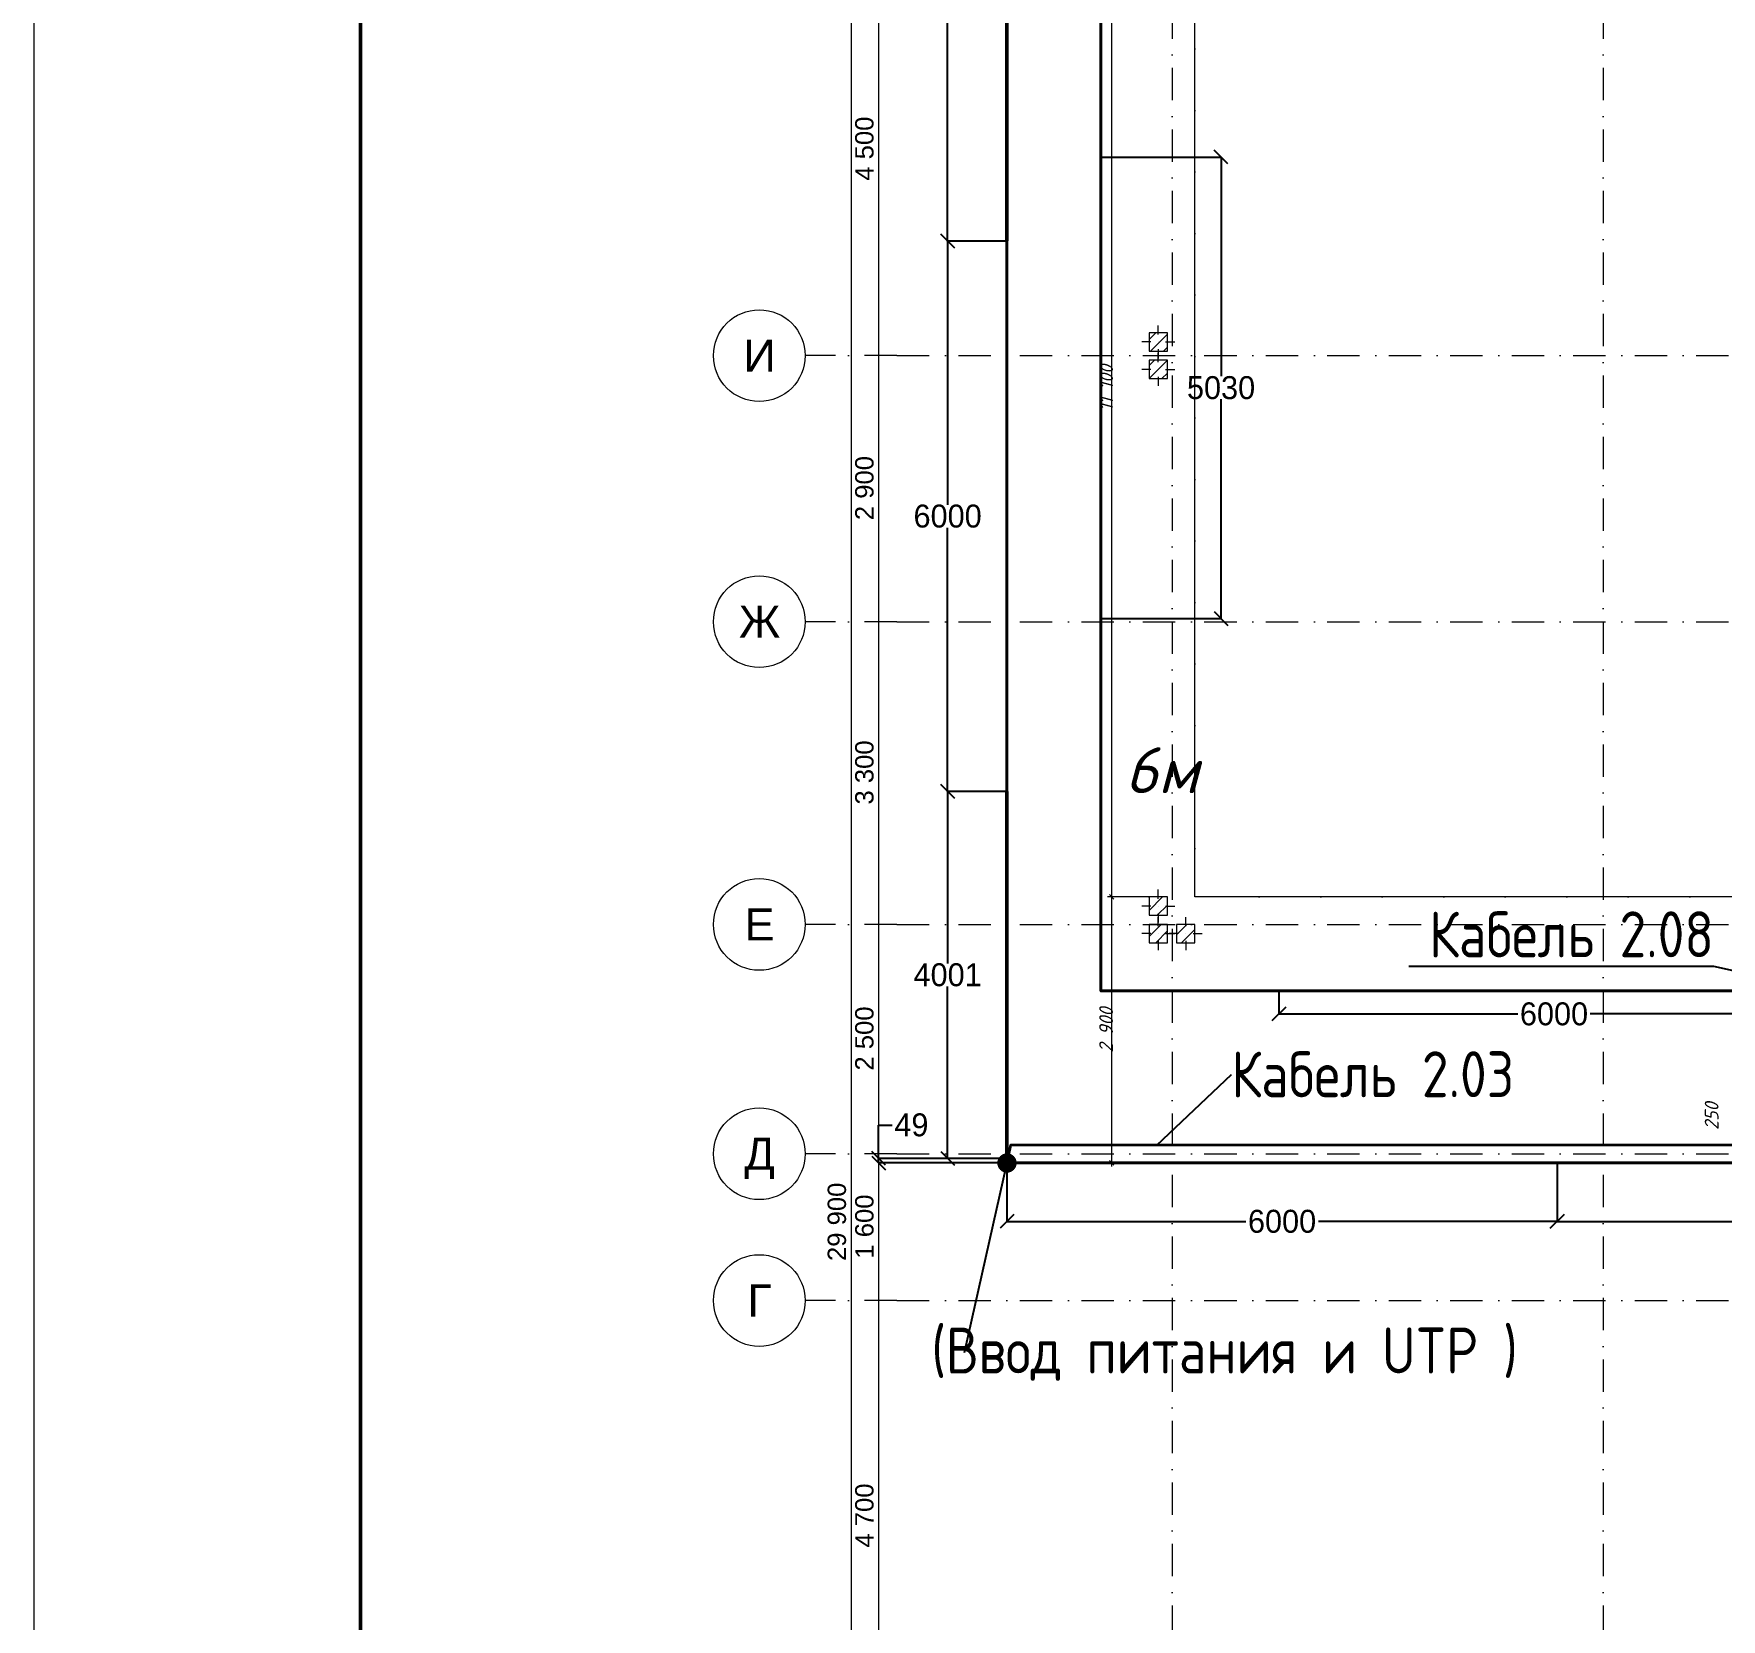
# Model space of a CAD drawing. Header units: millimetres. Extents: x 1499747 to 4230374, y -28481 to 441852.
# Drawn here: x 2419567 to 2437966, y 245099 to 262382 of the extents above; entities that cross this region are included whole.
import ezdxf
from ezdxf import colors
from ezdxf.entities.mleader import LeaderData, LeaderLine
from ezdxf.enums import TextEntityAlignment as Align
from ezdxf.math import Vec2, Vec3
from ezdxf.xclip import XClip

# ---------------------------------------------------------------- set-up
doc = ezdxf.new("R2010")
doc.units = ezdxf.units.MM
doc.header["$MEASUREMENT"] = 0
doc.header["$XCLIPFRAME"] = 0
doc.set_wipeout_variables(frame=1)
for name, pattern in [('Dot & Dashed', [670.277762, 352.777767, -176.388884, 0, -141.111112]), ('Wipeout_Contour', [1000, 0, -1000]), ('Штрихпунктирная', [670.277762, 352.777767, -176.388884, 0, -141.111112])]:
    doc.linetypes.add(name, pattern=pattern)
for name, color, linetype in [('0_ANNOT_Dimensions', 7, 'Continuous'), ('13 этаж_25_Конструктив - Колонны', 7, 'Continuous'), ('Чертеж и Рисунок', 7, 'Continuous')]:
    doc.layers.add(name, color=color, linetype=linetype)
for name, color, linetype, lineweight in [('13 этаж_25_Конструктив - Колонны_Ном._пера__167_Ном._пера__251', 251, 'Continuous', 18), ('13 этаж_25_Конструктив - Колонны_Ном._пера__20_Ном._пера__1', 1, 'Continuous', 18), ('13 этаж_25_Конструктив - Колонны_Ном._пера__28_Ном._пера__12', 12, 'Continuous', 18), ('13 этаж_25_Конструктив - Колонны_Ном._пера__7', 7, 'Continuous', 18), ('13 этаж_25_Парапет_Ном._пера__20_Ном._пера__1', 1, 'Continuous', 18), ('13 этаж_25_Размер - ГКЛ перегородки_Ном._пера__1_Ном._пера__7', 7, 'Continuous', 18), ('13 этаж_25_Размер - Осевые Размеры_Ном._пера__1_Ном._пера__7', 7, 'Continuous', 18), ('13 этаж_25_Элемент Модели - Оси_Ном._пера__2_Ном._пера__8', 8, 'Continuous', 18), ('FTP Cable', 130, 'Continuous', 30), ('Кабель 2x4mm', 200, 'Continuous', 30), ('Кабель 2х6 mm', 150, 'Continuous', 30), ('ТП', 250, 'Continuous', 30)]:
    doc.layers.add(name, color=color, linetype=linetype, lineweight=lineweight)
doc.styles.add('ISOCPEUR_4', font='isocpeur.ttf', dxfattribs={"width": 0.85, "height": 250})
doc.styles.add('СГЕНЕРИР_СТИЛЬ_1', font='')
doc.styles.add('СГЕНЕРИР_СТИЛЬ_2', font='arial.ttf')
doc.styles.add('СПДС', font='isocpeur.ttf', dxfattribs={"width": 0.9})
doc.styles.add('Текст', font='isocpeui.ttf')
doc.styles.get('СГЕНЕРИР_СТИЛЬ_1').set_extended_font_data('GOST Common', italic=True)
doc.dimstyles.get("Standard").update_dxf_attribs({"dimtxt": 0.18, "dimasz": 0.18, "dimexe": 0.18, "dimexo": 0.0625, "dimgap": 0.09, "dimtad": 0, "dimtih": 1, "dimtoh": 1, "dimdec": 4, "dimzin": 0, "dimdsep": 46, "dimtxsty": 'Standard', "dimcen": 0.09, "dimadec": 0, "dimazin": 0, "dimtfac": 1, "dimtdec": 4, "dimtofl": 0, "dimtmove": 0, "dimatfit": 3, "dimfxl": 1, "dimtolj": 1, "dimtzin": 0, "dimarcsym": 0})
pattern_1 = [(45, (1162404.69, 34264.05), (-70.7107, 70.7107), [])]

# ---------------------------------------------------------------- blocks, each defined once
blk = doc.blocks.new('Чертеж_4_25', base_point=(1186000, 29700))
at = {"layer": '13 этаж_25_Парапет_Ном._пера__20_Ном._пера__1', "color": 9, "linetype": 'Continuous', "true_color": 0xc7c8ca}
for p, q in [((1160605, 31664), (1160605, 47714)), ((1162655, 34564), (1162655, 45664)), ((1171930, 34564), (1162655, 34564)), ((1171930, 31664), (1160605, 31664))]:
    blk.add_line(p, q, dxfattribs=at)
at = {"layer": '13 этаж_25_Парапет_Ном._пера__20_Ном._пера__1', "color": 9, "linetype": 'Dot & Dashed', "true_color": 0xc7c8ca}
for p, q in [((1162655, 34564), (1162655, 45664)), ((1171930, 34564), (1162655, 34564))]:
    blk.add_line(p, q, dxfattribs=at)
at = {"layer": '13 этаж_25_Размер - ГКЛ перегородки_Ном._пера__1_Ном._пера__7', "color": 9, "linetype": 'Continuous', "true_color": 0xc7c8ca}
for p, q in [((1161747, 34564), (1161747, 45664)), ((1161747, 34564), (1161747, 45664)), ((1161722, 34589), (1161772, 34539)), ((1161722, 34589), (1161772, 34539)), ((1161747, 31664), (1161747, 34564)), ((1168606, 34564), (1162955, 34564)), ((1161794, 31664), (1160905, 31664)), ((1161722, 31689), (1161772, 31639)), ((1161747, 31627), (1161747, 31664))]:
    blk.add_line(p, q, dxfattribs=at)
at = {"layer": '13 этаж_25_Размер - Осевые Размеры_Ном._пера__1_Ном._пера__7', "linetype": 'Continuous'}
for p, q in [((1158905, 45964), (1158905, 16064)), ((1159205, 44964), (1159205, 40464)), ((1159205, 40464), (1159205, 40464)), ((1159205, 40464), (1159205, 40464)), ((1159205, 40464), (1159205, 40464)), ((1159205, 40464), (1159205, 37564)), ((1159205, 40464), (1159205, 40464)), ((1159205, 37564), (1159205, 37564)), ((1159205, 37564), (1159205, 37564)), ((1159205, 37564), (1159205, 37564)), ((1159205, 37564), (1159205, 34264)), ((1159205, 37564), (1159205, 37564)), ((1159205, 34264), (1159205, 34264)), ((1159205, 34264), (1159205, 34264)), ((1159205, 34264), (1159205, 34264)), ((1159205, 34264), (1159205, 31764)), ((1159205, 34264), (1159205, 34264)), ((1159205, 31764), (1159205, 31764)), ((1159205, 31764), (1159205, 31764)), ((1159205, 31764), (1159205, 31764)), ((1159205, 31764), (1159205, 30164)), ((1159205, 31764), (1159205, 31764)), ((1159205, 30164), (1159205, 30164)), ((1159205, 30164), (1159205, 30164)), ((1159205, 30164), (1159205, 30164)), ((1159205, 30164), (1159205, 25464)), ((1159205, 30164), (1159205, 30164))]:
    blk.add_line(p, q, dxfattribs=at)
at = {"layer": '13 этаж_25_Элемент Модели - Оси_Ном._пера__2_Ном._пера__8', "linetype": 'Штрихпунктирная'}
for p, q in [((1167105, 48964), (1167105, 14064)), ((1159405, 40464), (1158405, 40464)), ((1159405, 37564), (1158405, 37564)), ((1159405, 37564), (1216205, 37564)), ((1159405, 34264), (1158405, 34264)), ((1159405, 31764), (1158405, 31764)), ((1159405, 31764), (1216205, 31764)), ((1159405, 30164), (1158405, 30164)), ((1159405, 30164), (1216205, 30164))]:
    blk.add_line(p, q, dxfattribs=at)
at = {"layer": '13 этаж_25_Элемент Модели - Оси_Ном._пера__2_Ном._пера__8', "linetype": 'Continuous'}
for p, q in [((1159405, 40464), (1159405, 40464)), ((1159405, 40464), (1159405, 40464)), ((1159405, 37564), (1159405, 37564)), ((1159405, 37564), (1159405, 37564)), ((1159405, 34264), (1159405, 34264)), ((1159405, 34264), (1159405, 34264)), ((1159405, 31764), (1159405, 31764)), ((1159405, 31764), (1159405, 31764)), ((1159405, 30164), (1159405, 30164)), ((1159405, 30164), (1159405, 30164))]:
    blk.add_line(p, q, dxfattribs=at)
for centre in [(1157905, 40464), (1157905, 37564), (1157905, 34264), (1157905, 31764), (1157905, 30164)]:
    blk.add_circle(centre, 500, dxfattribs=at)
at = {"layer": '13 этаж_25_Размер - ГКЛ перегородки_Ном._пера__1_Ном._пера__7', "color": 9, "linetype": 'Continuous', "true_color": 0xc7c8ca, "char_height": 150, "attachment_point": 7, "rotation": 90, "style": 'СГЕНЕРИР_СТИЛЬ_1'}
for s, insert in [('\\A1;{\\pql;\\fGOST Common|b0|i1|c204|p0;\\W1.000000;11\xa0100}', (1161761, 39861)), ('\\A1;{\\pql;\\fGOST Common|b0|i1|c204|p0;\\W1.000000;2\xa0900}', (1161761, 32868)), ('\\A1;{\\pql;\\fGOST Common|b0|i1|c204|p0;\\W1.000000;250}', (1168363, 32024))]:
    blk.add_mtext(s, dxfattribs=dict(at, insert=insert))
at = {"layer": '13 этаж_25_Размер - Осевые Размеры_Ном._пера__1_Ном._пера__7', "linetype": 'Continuous', "char_height": 200, "attachment_point": 7, "rotation": 90, "style": 'СГЕНЕРИР_СТИЛЬ_2'}
for s, insert in [('\\A1;{\\pql;\\fArial|b0|i0|c204|p0;\\W1.000000;4\xa0500}', (1159153, 42371)), ('\\A1;{\\pql;\\fArial|b0|i0|c204|p0;\\W1.000000;2\xa0900}', (1159153, 38671)), ('\\A1;{\\pql;\\fArial|b0|i0|c204|p0;\\W1.000000;3\xa0300}', (1159153, 35571)), ('\\A1;{\\pql;\\fArial|b0|i0|c204|p0;\\W1.000000;2\xa0500}', (1159153, 32671)), ('\\A1;{\\pql;\\fArial|b0|i0|c204|p0;\\W1.000000;29\xa0900}', (1158853, 30595)), ('\\A1;{\\pql;\\fArial|b0|i0|c204|p0;\\W1.000000;1\xa0600}', (1159153, 30621)), ('\\A1;{\\pql;\\fArial|b0|i0|c204|p0;\\W1.000000;4\xa0700}', (1159153, 27471))]:
    blk.add_mtext(s, dxfattribs=dict(at, insert=insert))
at = {"layer": '13 этаж_25_Элемент Модели - Оси_Ном._пера__2_Ном._пера__8', "linetype": 'Continuous', "char_height": 350, "attachment_point": 1, "style": 'СГЕНЕРИР_СТИЛЬ_2'}
for s, insert in [('\\A1;{\\pql;\\fArial|b0|i0|c204|p0;\\W1.000000;И}', (1157732, 40639)), ('\\A1;{\\pql;\\fArial|b0|i0|c204|p0;\\W1.000000;Ж}', (1157683, 37739)), ('\\A1;{\\pql;\\fArial|b0|i0|c204|p0;\\W1.000000;Е}', (1157745, 34439)), ('\\A1;{\\pql;\\fArial|b0|i0|c204|p0;\\W1.000000;Д}', (1157742, 31939)), ('\\A1;{\\pql;\\fArial|b0|i0|c204|p0;\\W1.000000;Г}', (1157775, 30339))]:
    blk.add_mtext(s, dxfattribs=dict(at, insert=insert))
at = {"color": 9, "linetype": 'Wipeout_Contour', "ltscale": 4651856.362068539, "true_color": 0xc7c8ca}
blk.add_wipeout([(1162155, 40514), (1162355, 40514), (1162355, 40714), (1162155, 40714)], dxfattribs=at).dxf.layer = '13 этаж_25_Конструктив - Колонны'
at = {"color": 9, "linetype": 'Wipeout_Contour', "ltscale": 4651062.236537332, "true_color": 0xc7c8ca}
blk.add_wipeout([(1162155, 34364), (1162355, 34364), (1162355, 34564), (1162155, 34564)], dxfattribs=at).dxf.layer = '13 этаж_25_Конструктив - Колонны'
at = {"layer": '13 этаж_25_Конструктив - Колонны_Ном._пера__167_Ном._пера__251', "linetype": 'Continuous', "true_color": 0xc7c8ca}
h = blk.add_hatch(dxfattribs=at)
h.set_pattern_fill('МЕТАЛЛ___ТВЕРДЫЙ_СПЛАВ_0019', color=9, style=0, pattern_type=2)
h.set_pattern_definition(pattern_1)
h.paths.add_polyline_path([(1162155, 40514), (1162355, 40514), (1162355, 40714), (1162155, 40714)])
h = blk.add_hatch(dxfattribs=at)
h.set_pattern_fill('МЕТАЛЛ___ТВЕРДЫЙ_СПЛАВ_0019', color=9, style=0, pattern_type=2)
h.set_pattern_definition(pattern_1)
h.paths.add_polyline_path([(1162155, 34364), (1162355, 34364), (1162355, 34564), (1162155, 34564)])
at = {"layer": '13 этаж_25_Конструктив - Колонны_Ном._пера__20_Ном._пера__1', "color": 9, "linetype": 'Continuous', "true_color": 0xc7c8ca}
for p, q in [((1162255, 40694), (1162255, 40794)), ((1162175, 40614), (1162075, 40614)), ((1162255, 40614), (1162255, 40614)), ((1162255, 40534), (1162255, 40434)), ((1162335, 40614), (1162435, 40614)), ((1162255, 34544), (1162255, 34644)), ((1162175, 34464), (1162075, 34464)), ((1162255, 34464), (1162255, 34464)), ((1162335, 34464), (1162435, 34464)), ((1162255, 34384), (1162255, 34284))]:
    blk.add_line(p, q, dxfattribs=at)
at = {"layer": '13 этаж_25_Конструктив - Колонны_Ном._пера__28_Ном._пера__12', "color": 9, "linetype": 'Continuous', "true_color": 0xc7c8ca, "flags": 128}
for points in [[(1162155, 40514), (1162355, 40514), (1162355, 40714), (1162155, 40714)], [(1162155, 34364), (1162355, 34364), (1162355, 34564), (1162155, 34564)]]:
    blk.add_lwpolyline(points, close=True, dxfattribs=at)
at = {"layer": '13 этаж_25_Конструктив - Колонны_Ном._пера__7', "color": 9, "linetype": 'Wipeout_Contour', "true_color": 0xc7c8ca}
for p, q in [((1162355, 40714), (1162155, 40714)), ((1162155, 40714), (1162155, 40514)), ((1162355, 40514), (1162355, 40714)), ((1162155, 40514), (1162355, 40514)), ((1162355, 34564), (1162155, 34564)), ((1162155, 34564), (1162155, 34364)), ((1162355, 34364), (1162355, 34564)), ((1162155, 34364), (1162355, 34364))]:
    blk.add_line(p, q, dxfattribs=at)
at = {"layer": '13 этаж_25_Размер - ГКЛ перегородки_Ном._пера__1_Ном._пера__7', "color": 9, "linetype": 'Continuous', "true_color": 0xc7c8ca}
blk.add_line((1162355, 34564), (1161700, 34564), dxfattribs=at)
at = {"color": 9, "linetype": 'Wipeout_Contour', "ltscale": 4651814.609206928, "true_color": 0xc7c8ca}
blk.add_wipeout([(1162155, 40214), (1162355, 40214), (1162355, 40414), (1162155, 40414)], dxfattribs=at).dxf.layer = '13 этаж_25_Конструктив - Колонны'
at = {"color": 9, "linetype": 'Wipeout_Contour', "ltscale": 4651026.823536618, "true_color": 0xc7c8ca}
blk.add_wipeout([(1162155, 34064), (1162355, 34064), (1162355, 34264), (1162155, 34264)], dxfattribs=at).dxf.layer = '13 этаж_25_Конструктив - Колонны'
at = {"layer": '13 этаж_25_Конструктив - Колонны_Ном._пера__167_Ном._пера__251', "linetype": 'Continuous', "true_color": 0xc7c8ca}
h = blk.add_hatch(dxfattribs=at)
h.set_pattern_fill('МЕТАЛЛ___ТВЕРДЫЙ_СПЛАВ_0019', color=9, style=0, pattern_type=2)
h.set_pattern_definition(pattern_1)
h.paths.add_polyline_path([(1162155, 40214), (1162355, 40214), (1162355, 40414), (1162155, 40414)])
h = blk.add_hatch(dxfattribs=at)
h.set_pattern_fill('МЕТАЛЛ___ТВЕРДЫЙ_СПЛАВ_0019', color=9, style=0, pattern_type=2)
h.set_pattern_definition(pattern_1)
h.paths.add_polyline_path([(1162155, 34064), (1162355, 34064), (1162355, 34264), (1162155, 34264)])
at = {"layer": '13 этаж_25_Конструктив - Колонны_Ном._пера__20_Ном._пера__1', "color": 9, "linetype": 'Continuous', "true_color": 0xc7c8ca}
for p, q in [((1162255, 40394), (1162255, 40494)), ((1162175, 40314), (1162075, 40314)), ((1162255, 40314), (1162255, 40314)), ((1162335, 40314), (1162435, 40314)), ((1162255, 40234), (1162255, 40134)), ((1162255, 34244), (1162255, 34344)), ((1162175, 34164), (1162075, 34164)), ((1162255, 34164), (1162255, 34164)), ((1162255, 34084), (1162255, 33984)), ((1162335, 34164), (1162435, 34164))]:
    blk.add_line(p, q, dxfattribs=at)
at = {"layer": '13 этаж_25_Конструктив - Колонны_Ном._пера__28_Ном._пера__12', "color": 9, "linetype": 'Continuous', "true_color": 0xc7c8ca, "flags": 128}
for points in [[(1162155, 40214), (1162355, 40214), (1162355, 40414), (1162155, 40414)], [(1162155, 34064), (1162355, 34064), (1162355, 34264), (1162155, 34264)]]:
    blk.add_lwpolyline(points, close=True, dxfattribs=at)
at = {"layer": '13 этаж_25_Конструктив - Колонны_Ном._пера__7', "color": 9, "linetype": 'Wipeout_Contour', "true_color": 0xc7c8ca}
for p, q in [((1162355, 40414), (1162155, 40414)), ((1162155, 40414), (1162155, 40214)), ((1162355, 40214), (1162355, 40414)), ((1162155, 40214), (1162355, 40214)), ((1162355, 34264), (1162155, 34264)), ((1162155, 34264), (1162155, 34064)), ((1162355, 34064), (1162355, 34264)), ((1162155, 34064), (1162355, 34064))]:
    blk.add_line(p, q, dxfattribs=at)
at = {"layer": '13 этаж_25_Элемент Модели - Оси_Ном._пера__2_Ном._пера__8', "linetype": 'Штрихпунктирная'}
blk.add_line((1159405, 40464), (1216205, 40464), dxfattribs=at)
at = {"color": 9, "linetype": 'Wipeout_Contour', "ltscale": 4652226.305574821, "true_color": 0xc7c8ca}
blk.add_wipeout([(1162455, 34064), (1162655, 34064), (1162655, 34264), (1162455, 34264)], dxfattribs=at).dxf.layer = '13 этаж_25_Конструктив - Колонны'
at = {"layer": '13 этаж_25_Конструктив - Колонны_Ном._пера__167_Ном._пера__251', "linetype": 'Continuous', "true_color": 0xc7c8ca}
h = blk.add_hatch(dxfattribs=at)
h.set_pattern_fill('МЕТАЛЛ___ТВЕРДЫЙ_СПЛАВ_0019', color=9, style=0, pattern_type=2)
h.set_pattern_definition(pattern_1)
h.paths.add_polyline_path([(1162455, 34064), (1162655, 34064), (1162655, 34264), (1162455, 34264)])
at = {"layer": '13 этаж_25_Конструктив - Колонны_Ном._пера__20_Ном._пера__1', "color": 9, "linetype": 'Continuous', "true_color": 0xc7c8ca}
for p, q in [((1162555, 34244), (1162555, 34344)), ((1162475, 34164), (1162375, 34164)), ((1162555, 34164), (1162555, 34164)), ((1162555, 34084), (1162555, 33984)), ((1162635, 34164), (1162735, 34164))]:
    blk.add_line(p, q, dxfattribs=at)
at = {"layer": '13 этаж_25_Конструктив - Колонны_Ном._пера__28_Ном._пера__12', "color": 9, "linetype": 'Continuous', "true_color": 0xc7c8ca, "flags": 128}
blk.add_lwpolyline([(1162455, 34064), (1162655, 34064), (1162655, 34264), (1162455, 34264)], close=True, dxfattribs=at)
at = {"layer": '13 этаж_25_Конструктив - Колонны_Ном._пера__7', "color": 9, "linetype": 'Wipeout_Contour', "true_color": 0xc7c8ca}
for p, q in [((1162655, 34264), (1162455, 34264)), ((1162455, 34264), (1162455, 34064)), ((1162655, 34064), (1162655, 34264)), ((1162455, 34064), (1162655, 34064))]:
    blk.add_line(p, q, dxfattribs=at)
at = {"layer": '13 этаж_25_Элемент Модели - Оси_Ном._пера__2_Ном._пера__8', "linetype": 'Штрихпунктирная'}
for p, q in [((1162405, 48964), (1162405, 14064)), ((1159405, 34264), (1216205, 34264))]:
    blk.add_line(p, q, dxfattribs=at)
blk = doc.blocks.new('_Oblique')
at = {"color": 0, "linetype": 'ByBlock', "lineweight": -2}
blk.add_line((-0.5, -0.5), (0.5, 0.5), dxfattribs=at)
blk = doc.blocks.new('*D279')
at = {"layer": '0_ANNOT_Dimensions', "color": 0, "lineweight": -2, "transparency": 16777216}
for p, q in [((2430177, 266123), (2429530, 266123)), ((2429531, 266123), (2429531, 263248)), ((2429531, 260123), (2429531, 262998)), ((2430177, 260123), (2429530, 260123))]:
    blk.add_line(p, q, dxfattribs=at)
at = {"layer": 'Defpoints', "color": 0, "lineweight": 30, "transparency": 16777216}
for p in [(2430177, 266123), (2429531, 260123), (2430177, 260123)]:
    blk.add_point(p, dxfattribs=at)
at = {"layer": '0_ANNOT_Dimensions', "color": 0, "lineweight": -2, "transparency": 16777216, "xscale": 150, "yscale": 150, "zscale": 150}
for p, rotation in [((2429531, 266123), 90), ((2429531, 260123), 270)]:
    blk.add_blockref('_Oblique', p, dxfattribs=dict(at, rotation=rotation))
at = {"layer": '0_ANNOT_Dimensions', "color": 0, "lineweight": 25, "transparency": 16777216, "insert": (2429531, 263123), "char_height": 250, "attachment_point": 5}
blk.add_mtext('\\A1;6000', dxfattribs=at)
blk = doc.blocks.new('*D280')
at = {"layer": '0_ANNOT_Dimensions', "color": 0, "lineweight": -2, "transparency": 16777216}
for p, q in [((2430177, 260123), (2429530, 260123)), ((2429531, 260123), (2429531, 257248)), ((2429531, 254123), (2429531, 256998)), ((2430177, 254123), (2429530, 254123))]:
    blk.add_line(p, q, dxfattribs=at)
at = {"layer": 'Defpoints', "color": 0, "lineweight": 30, "transparency": 16777216}
for p in [(2430177, 260123), (2429531, 254123), (2430177, 254123)]:
    blk.add_point(p, dxfattribs=at)
at = {"layer": '0_ANNOT_Dimensions', "color": 0, "lineweight": -2, "transparency": 16777216, "xscale": 150, "yscale": 150, "zscale": 150}
for p, rotation in [((2429531, 260123), 90), ((2429531, 254123), 270)]:
    blk.add_blockref('_Oblique', p, dxfattribs=dict(at, rotation=rotation))
at = {"layer": '0_ANNOT_Dimensions', "color": 0, "lineweight": 25, "transparency": 16777216, "insert": (2429531, 257123), "char_height": 250, "attachment_point": 5}
blk.add_mtext('\\A1;6000', dxfattribs=at)
blk = doc.blocks.new('*D281')
at = {"layer": '0_ANNOT_Dimensions', "color": 0, "lineweight": -2, "transparency": 16777216}
for p, q in [((2430177, 254123), (2429530, 254123)), ((2429531, 254123), (2429531, 252248)), ((2429531, 250123), (2429531, 251998)), ((2430177, 250123), (2429530, 250123))]:
    blk.add_line(p, q, dxfattribs=at)
at = {"layer": 'Defpoints', "color": 0, "lineweight": 30, "transparency": 16777216}
for p in [(2430177, 254123), (2429531, 250123), (2430177, 250123)]:
    blk.add_point(p, dxfattribs=at)
at = {"layer": '0_ANNOT_Dimensions', "color": 0, "lineweight": -2, "transparency": 16777216, "xscale": 150, "yscale": 150, "zscale": 150}
for p, rotation in [((2429531, 254123), 90), ((2429531, 250123), 270)]:
    blk.add_blockref('_Oblique', p, dxfattribs=dict(at, rotation=rotation))
at = {"layer": '0_ANNOT_Dimensions', "color": 0, "lineweight": 25, "transparency": 16777216, "insert": (2429531, 252123), "char_height": 250, "attachment_point": 5}
blk.add_mtext('\\A1;4001', dxfattribs=at)
blk = doc.blocks.new('*D258')
at = {"layer": '0_ANNOT_Dimensions', "color": 0, "lineweight": -2, "transparency": 16777216}
for p, q in [((2430177, 250073), (2430177, 249436)), ((2436177, 250073), (2436177, 249436)), ((2430177, 249436), (2432782, 249436)), ((2436177, 249436), (2433573, 249436))]:
    blk.add_line(p, q, dxfattribs=at)
at = {"layer": 'Defpoints', "color": 0, "lineweight": 30, "transparency": 16777216}
for p in [(2430177, 250073), (2436177, 250073), (2436177, 249436)]:
    blk.add_point(p, dxfattribs=at)
at = {"layer": '0_ANNOT_Dimensions', "color": 0, "lineweight": -2, "transparency": 16777216, "xscale": 150, "yscale": 150, "zscale": 150, "rotation": 180}
blk.add_blockref('_Oblique', (2430177, 249436), dxfattribs=at)
at = {"layer": '0_ANNOT_Dimensions', "color": 0, "lineweight": -2, "transparency": 16777216, "xscale": 150, "yscale": 150, "zscale": 150}
blk.add_blockref('_Oblique', (2436177, 249436), dxfattribs=at)
at = {"layer": '0_ANNOT_Dimensions', "color": 0, "lineweight": 25, "transparency": 16777216, "insert": (2433177, 249436), "char_height": 250, "attachment_point": 5}
blk.add_mtext('\\A1;6000', dxfattribs=at)
blk = doc.blocks.new('*D259')
at = {"layer": '0_ANNOT_Dimensions', "color": 0, "lineweight": -2, "transparency": 16777216}
for p, q in [((2436177, 250073), (2436177, 249436)), ((2442177, 250073), (2442177, 249436)), ((2436177, 249436), (2438782, 249436)), ((2442177, 249436), (2439573, 249436))]:
    blk.add_line(p, q, dxfattribs=at)
at = {"layer": 'Defpoints', "color": 0, "lineweight": 30, "transparency": 16777216}
for p in [(2436177, 250073), (2442177, 250073), (2442177, 249436)]:
    blk.add_point(p, dxfattribs=at)
at = {"layer": '0_ANNOT_Dimensions', "color": 0, "lineweight": -2, "transparency": 16777216, "xscale": 150, "yscale": 150, "zscale": 150, "rotation": 180}
blk.add_blockref('_Oblique', (2436177, 249436), dxfattribs=at)
at = {"layer": '0_ANNOT_Dimensions', "color": 0, "lineweight": -2, "transparency": 16777216, "xscale": 150, "yscale": 150, "zscale": 150}
blk.add_blockref('_Oblique', (2442177, 249436), dxfattribs=at)
at = {"layer": '0_ANNOT_Dimensions', "color": 0, "lineweight": 25, "transparency": 16777216, "insert": (2439177, 249436), "char_height": 250, "attachment_point": 5}
blk.add_mtext('\\A1;6000', dxfattribs=at)
blk = doc.blocks.new('*D283')
at = {"layer": '0_ANNOT_Dimensions', "color": 0, "lineweight": -2, "transparency": 16777216}
for p, q in [((2428778, 250123), (2428778, 250487)), ((2428778, 250487), (2428928, 250487)), ((2430177, 250123), (2428777, 250123)), ((2430177, 250073), (2428777, 250073)), ((2428778, 250073), (2428778, 250123))]:
    blk.add_line(p, q, dxfattribs=at)
at = {"layer": 'Defpoints', "color": 0, "lineweight": 30, "transparency": 16777216}
for p in [(2428778, 250123), (2430177, 250123), (2430177, 250073)]:
    blk.add_point(p, dxfattribs=at)
at = {"layer": '0_ANNOT_Dimensions', "color": 0, "lineweight": -2, "transparency": 16777216, "xscale": 150, "yscale": 150, "zscale": 150}
for p, rotation in [((2428778, 250123), 90), ((2428778, 250073), 270)]:
    blk.add_blockref('_Oblique', p, dxfattribs=dict(at, rotation=rotation))
at = {"layer": '0_ANNOT_Dimensions', "color": 0, "lineweight": 25, "transparency": 16777216, "insert": (2429136, 250487), "char_height": 250, "attachment_point": 5}
blk.add_mtext('\\A1;49', dxfattribs=at)
blk = doc.blocks.new('*U32')
at = {"lineweight": 0}
blk.add_lwpolyline([(-415, -5), (5, -5), (5, 292), (-415, 292)], close=True, dxfattribs=at)
at = {"color": 0, "linetype": 'Continuous', "lineweight": 50}
blk.add_lwpolyline([(-395, 287), (0, 287), (0, 0), (-395, 0)], close=True, dxfattribs=at)
at = {"style": 'СПДС'}
for tag, p in [('ШИФР_ПРОЕКТА_ЛИСТ2', (-65, 7.5)), ('ЛИСТ_второй', (-5, 5))]:
    blk.add_attdef(tag, text='', height=2.5, dxfattribs=at).set_placement(p, align=Align.MIDDLE_CENTER)
blk = doc.blocks.new('*D274')
at = {"layer": '0_ANNOT_Dimensions', "color": 0, "lineweight": -2, "transparency": 16777216}
for p, q in [((2433142, 251948), (2433142, 251697)), ((2439142, 251948), (2439142, 251697)), ((2433142, 251697), (2435747, 251697)), ((2439142, 251697), (2436538, 251697))]:
    blk.add_line(p, q, dxfattribs=at)
at = {"layer": 'Defpoints', "color": 0, "lineweight": 30, "transparency": 16777216}
for p in [(2433142, 251948), (2439142, 251948), (2439142, 251697)]:
    blk.add_point(p, dxfattribs=at)
at = {"layer": '0_ANNOT_Dimensions', "color": 0, "lineweight": -2, "transparency": 16777216, "xscale": 150, "yscale": 150, "zscale": 150, "rotation": 180}
blk.add_blockref('_Oblique', (2433142, 251697), dxfattribs=at)
at = {"layer": '0_ANNOT_Dimensions', "color": 0, "lineweight": -2, "transparency": 16777216, "xscale": 150, "yscale": 150, "zscale": 150}
blk.add_blockref('_Oblique', (2439142, 251697), dxfattribs=at)
at = {"layer": '0_ANNOT_Dimensions', "color": 0, "lineweight": 25, "transparency": 16777216, "insert": (2436142, 251697), "char_height": 250, "attachment_point": 5}
blk.add_mtext('\\A1;6000', dxfattribs=at)
blk = doc.blocks.new('*D275')
at = {"layer": '0_ANNOT_Dimensions', "color": 0, "lineweight": -2, "transparency": 16777216}
for p, q in [((2431203, 261038), (2432512, 261038)), ((2432512, 261038), (2432512, 258648)), ((2432512, 256008), (2432512, 258398)), ((2431203, 256008), (2432512, 256008))]:
    blk.add_line(p, q, dxfattribs=at)
at = {"layer": 'Defpoints', "color": 0, "lineweight": 30, "transparency": 16777216}
for p in [(2431202, 261038), (2431202, 256008), (2432512, 256008)]:
    blk.add_point(p, dxfattribs=at)
at = {"layer": '0_ANNOT_Dimensions', "color": 0, "lineweight": -2, "transparency": 16777216, "xscale": 150, "yscale": 150, "zscale": 150}
for p, rotation in [((2432512, 261038), 90), ((2432512, 256008), 270)]:
    blk.add_blockref('_Oblique', p, dxfattribs=dict(at, rotation=rotation))
at = {"layer": '0_ANNOT_Dimensions', "color": 0, "lineweight": 25, "transparency": 16777216, "insert": (2432512, 258523), "char_height": 250, "attachment_point": 5}
blk.add_mtext('\\A1;5030', dxfattribs=at)

msp = doc.modelspace()

# ---------------------------------------------------------------- block references
at = {"layer": 'Чертеж и Рисунок', "linetype": 'Continuous'}
ref = msp.add_blockref('Чертеж_4_25', (2455572.80168, 248109.33943), dxfattribs=at)
XClip(ref).set_block_clipping_path([(1144000, 0), (1228000, 59400.0000000006)])

# ---------------------------------------------------------------- next in the draw order: hatches: boundary and pattern name
at = {"layer": 'Кабель 2x4mm', "lineweight": 30, "true_color": 0xcd2027}
h = msp.add_hatch(color=242, dxfattribs=at)
h.dxf.hatch_style = 1
h.paths.add_polyline_path([(2430283.6977, 250072.72172, 1), (2430072.59284, 250072.72172, 1)])

# ---------------------------------------------------------------- next in the draw order: linework, layer by layer
at = {"layer": 'FTP Cable', "lineweight": 35}
msp.add_lwpolyline([(2465427.34839, 262184.52137), (2466663.37826, 262184.52137), (2466663.37826, 258267.05811), (2469204.85747, 258267.05811), (2469204.85747, 255996.71595), (2458785.04707, 256035.04131), (2458785.04707, 249120.15475), (2451026.63251, 249120.15475), (2451026.63251, 250975.17928), (2439375.76749, 250975.17928), (2439375.76749, 250267.80758), (2430217.0578, 250267.80758), (2430177.4918, 250073.3902)], dxfattribs=at)
at = {"layer": 'Кабель 2х6 mm', "color": 244, "lineweight": 50, "true_color": 0x991b1e}
for points in [[(2430177.4918, 260123.3902), (2430177.4918, 266123.3902)], [(2430177.4918, 250122.5902), (2430177.4918, 254123.3902)]]:
    msp.add_lwpolyline(points, dxfattribs=at)
at = {"layer": 'Кабель 2х6 mm', "color": 85, "lineweight": 40, "true_color": 0x58ba48}
for points in [[(2433142.4918, 265098.3902), (2431202.4918, 265098.3902), (2431202.4918, 261038.3902)], [(2433142.4918, 251948.3902), (2431202.4918, 251948.3902), (2431202.4918, 256008.3902)], [(2436177.4918, 250073.3902), (2442177.4918, 250073.3902)]]:
    msp.add_lwpolyline(points, dxfattribs=at)
at = {"layer": 'Кабель 2х6 mm', "color": 116, "lineweight": 40, "true_color": 0x136734}
for points in [[(2431202.4918, 256008.3902), (2431202.4918, 261038.3902)], [(2433142.4918, 251948.3902), (2439142.4918, 251948.3902)], [(2430177.4918, 250073.3902), (2436177.4918, 250073.3902)]]:
    msp.add_lwpolyline(points, dxfattribs=at)
at = {"layer": 'Кабель 2х6 mm', "color": 11, "lineweight": 40, "true_color": 0xf27172}
msp.add_lwpolyline([(2430177.4918, 260123.3902), (2430177.4918, 254123.3902)], dxfattribs=at)

# ---------------------------------------------------------------- next in the draw order: block references
at = {"lineweight": 0, "xscale": 178.1472622323158, "yscale": 178.1472622323158, "zscale": 178.1472622323158}
msp.add_blockref('*U32', (2493498.46352, 222208.78688), dxfattribs=at)

# ---------------------------------------------------------------- next in the draw order: texts
at = {"color": 18, "lineweight": 50, "true_color": 0x000000, "insert": (2431461.894, 254604.77323), "char_height": 500, "width": 12874.2351114, "attachment_point": 1, "style": 'Текст'}
msp.add_mtext('6м', dxfattribs=at)

# ---------------------------------------------------------------- next in the draw order: dimensions: what is measured, and where the dimension line sits
at = {"layer": '0_ANNOT_Dimensions', "lineweight": 25}
for base, p1, p2, picture, middle in [((2429530.60336, 260123.3902), (2430177.4918, 266123.3902), (2430177.4918, 260123.3902), '*D279', (2429530.60336, 263123.3902)), ((2429530.60336, 254123.3902), (2430177.4918, 260123.3902), (2430177.4918, 254123.3902), '*D280', (2429530.60336, 257123.3902)), ((2429530.60336, 250122.5902), (2430177.4918, 254123.3902), (2430177.4918, 250122.5902), '*D281', (2429530.60336, 252122.9902))]:
    dim = msp.add_linear_dim(base=base, p1=p1, p2=p2, angle=90, dimstyle='Standard', override={"dimtxt": 250, "dimasz": 150, "dimdec": 0, "dimblk1": 'Oblique', "dimblk2": 'Oblique', "dimsah": 1}, dxfattribs=at)
    dim.commit()
    dim.dimension.update_dxf_attribs({"geometry": picture, "text_midpoint": middle})
dim = msp.add_linear_dim(base=(2432512.263, 256008.3902), p1=(2431202.4918, 261038.3902), p2=(2431202.4918, 256008.3902), angle=90, dimstyle='Standard', override={"dimtxt": 250, "dimasz": 150, "dimdec": 0, "dimblk1": 'Oblique', "dimblk2": 'Oblique', "dimsah": 1}, dxfattribs=at)
dim.commit()
dim.dimension.update_dxf_attribs({"geometry": '*D275', "text_midpoint": (2432512.263, 258523.3902), "dimtype": 160})
dim = msp.add_linear_dim(base=(2439142.4918, 251696.75455), p1=(2433142.4918, 251948.3902), p2=(2439142.4918, 251948.3902), dimstyle='Standard', override={"dimtxt": 250, "dimasz": 150, "dimdec": 0, "dimblk1": 'Oblique', "dimblk2": 'Oblique', "dimsah": 1}, dxfattribs=at)
dim.commit()
dim.dimension.update_dxf_attribs({"geometry": '*D274', "text_midpoint": (2436142.4918, 251696.75455), "dimtype": 160})
at = {"layer": '0_ANNOT_Dimensions', "color": 244, "lineweight": 25, "true_color": 0x991b1e}
dim = msp.add_linear_dim(base=(2428777.5418, 250122.5902), p1=(2430177.4918, 250073.3902), p2=(2430177.4918, 250122.5902), angle=90, dimstyle='Standard', override={"dimtxt": 250, "dimasz": 150, "dimdec": 0, "dimblk1": 'Oblique', "dimblk2": 'Oblique', "dimsah": 1}, dxfattribs=at)
dim.commit()
dim.dimension.update_dxf_attribs({"geometry": '*D283', "text_midpoint": (2429135.96513, 250486.58296), "dimtype": 160})
at = {"layer": '0_ANNOT_Dimensions', "lineweight": 25}
for base, p1, p2, picture, middle in [((2436177.4918, 249435.82784), (2430177.4918, 250073.3902), (2436177.4918, 250073.3902), '*D258', (2433177.4918, 249435.82784)), ((2442177.4918, 249435.82784), (2436177.4918, 250073.3902), (2442177.4918, 250073.3902), '*D259', (2439177.4918, 249435.82784))]:
    dim = msp.add_linear_dim(base=base, p1=p1, p2=p2, dimstyle='Standard', override={"dimtxt": 250, "dimasz": 150, "dimdec": 0, "dimblk1": 'Oblique', "dimblk2": 'Oblique', "dimsah": 1}, dxfattribs=at)
    dim.commit()
    dim.dimension.update_dxf_attribs({"geometry": picture, "text_midpoint": middle})

# ---------------------------------------------------------------- next in the draw order: leaders
at = {"layer": 'ТП', "lineweight": 30}
ml = msp.add_multileader_mtext('Standard', dxfattribs=at)
ml.set_content('Кабель 2.08', color=256, style='ISOCPEUR_4')
ml.set_leader_properties()
ml.build(insert=Vec2(0, 0))
ml.multileader.update_dxf_attribs({"text_right_attachment_type": 6, "dogleg_length": 0.36, "arrow_head_size": 0.18})
ctx = ml.context
ctx.base_point, ctx.char_height, ctx.arrow_head_size, ctx.landing_gap_size, ctx.plane_origin, ctx.plane_x_axis, ctx.plane_y_axis = Vec3(2434824.39022, 252564.22026), 500, 0.18, 0.09, Vec3(2444515.36967, 252599.9683), Vec3(0.9999997664, 0.0006834744), Vec3(-0.0006834744, 0.9999997664)
ctx.right_attachment, ctx.text_align_type = 6, 2
notes = []
notes.append((ctx, [(1, (1, 1, 0), (2437884.80872, 252216.3119), (-0.9999997664, -0.0006834744), 0.00000000013, [(0, [(2439089.71862, 251947.09506)], 0, [])])]))
ctx.mtext.insert, ctx.mtext.text_direction, ctx.mtext.rotation, ctx.mtext.width, ctx.mtext.alignment, ctx.mtext.flow_direction = Vec3(2437884.30863, 252816.3117), Vec3(0.9999997664, 0.0006834744), 0.0006834744, 3333.2408404, 3, 5
ml = msp.add_multileader_mtext('Standard', dxfattribs=at)
ml.set_content('Кабель 2.03', color=256, style='ISOCPEUR_4')
ml.set_leader_properties()
ml.build(insert=Vec2(0, 0))
ml.multileader.update_dxf_attribs({"text_right_attachment_type": 6, "dogleg_length": 0.36, "arrow_head_size": 0.18})
ctx = ml.context
ctx.base_point, ctx.char_height, ctx.arrow_head_size, ctx.landing_gap_size, ctx.plane_origin, ctx.plane_x_axis, ctx.plane_y_axis = Vec3(2432624.41606, 251038.8174), 500, 0.18, 0.09, Vec3(2442173.24537, 249340.05271), Vec3(0.9999997664, 0.0006834744), Vec3(-0.0006834744, 0.9999997664)
ctx.right_attachment = 6
notes.append((ctx, [(0, (1, 1, 0), (2432624.41606, 251038.8174), (0.9999997664, 0.0006834744), 0.00000000013, [(0, [(2431811.68023, 250267.80758)], 0, [])])]))
ctx.mtext.insert, ctx.mtext.text_direction, ctx.mtext.rotation, ctx.mtext.width, ctx.mtext.defined_height, ctx.mtext.flow_direction = Vec3(2432624.3352, 251288.8174), Vec3(0.9999997664, 0.0006834744), 0.0006834744, 3333.0696169, 249.48088, 5
ml = msp.add_multileader_mtext('Standard', dxfattribs=at)
ml.set_content('(Ввод питания и UTP )', color=256, style='ISOCPEUR_4')
ml.set_leader_properties()
ml.build(insert=Vec2(0, 0))
ml.multileader.update_dxf_attribs({"text_right_attachment_type": 6, "dogleg_length": 0.00000000013, "arrow_head_size": 0.18})
ctx = ml.context
ctx.base_point, ctx.char_height, ctx.arrow_head_size, ctx.landing_gap_size, ctx.plane_origin = Vec3(2429711.82189, 248003.67176), 500, 0.18, 0.09, Vec3(2438152.91326, 253828.12581)
ctx.right_attachment, ctx.text_align_type = 6, 2
notes.append((ctx, [(0, (1, 1, 0), (2429711.82189, 248003.67176), (1, 0), 0.00000000013, [(0, [(2430177.4918, 250073.3902)], 0, [])])]))
ctx.mtext.insert, ctx.mtext.alignment, ctx.mtext.flow_direction = Vec3(2435746.91189, 248278.67176), 3, 5
for ctx, leaders in notes:
    for number, flags, end, landing, length, lines in leaders:
        leader = LeaderData()
        leader.index, (leader.has_last_leader_line, leader.has_dogleg_vector, leader.attachment_direction) = number, flags
        leader.last_leader_point, leader.dogleg_vector, leader.dogleg_length = Vec3(end), Vec3(landing), length
        for number, points, colour, breaks in lines:
            line = LeaderLine()
            line.index, line.vertices, line.color, line.breaks = number, Vec3.list(points), colors.encode_raw_color(colour), breaks
            leader.lines.append(line)
        ctx.leaders.append(leader)

doc.saveas('drawing.dxf')
